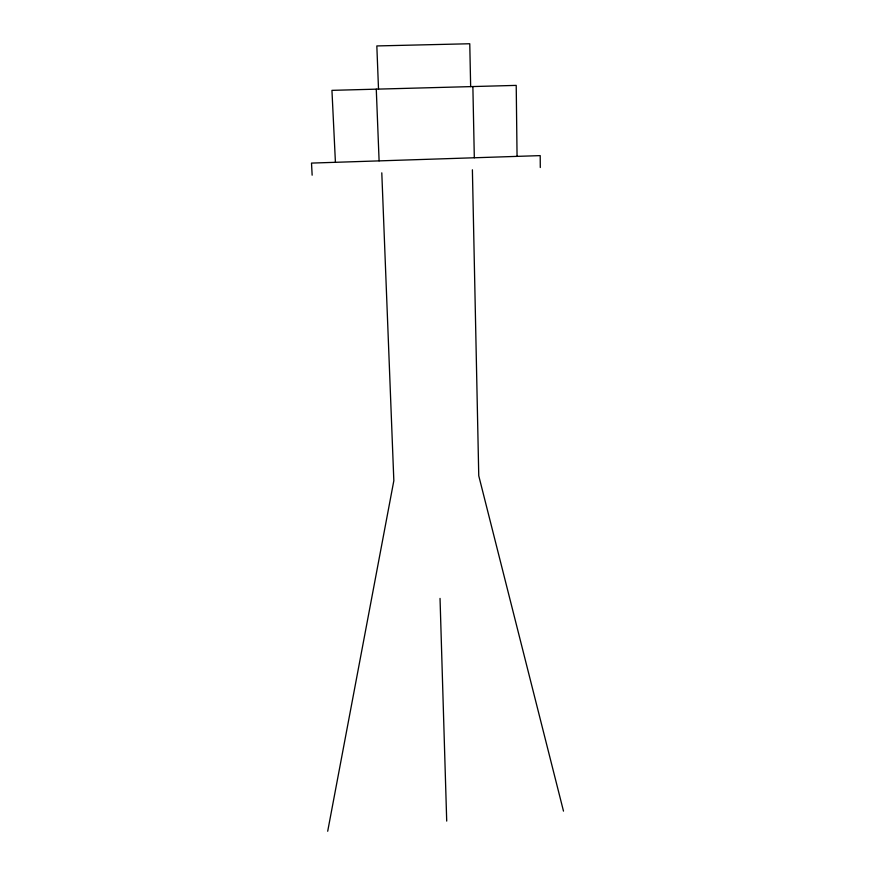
<?xml version="1.0" encoding="UTF-8"?>
<svg xmlns="http://www.w3.org/2000/svg" width="875" height="875" viewBox="0 0 875 875"><rect width="100%" height="100%" fill="white"/><g stroke="black" fill="none" stroke-linecap="round" stroke-linejoin="round"><path stroke-width="1.31" d="M327.698 831.25L393.837 480.703L381.795 172.845M563.489 811.114L478.756 475.77L472.391 169.794M312.145 175.186L311.511 163.089L540.203 155.619L540.291 167.519M335.42 162.302L331.942 90.355L516.217 85.389L517.059 156.373M378.514 89.097L376.83 45.938L469.766 43.75L470.652 86.614M376.272 89.162L379.105 160.88M440.037 598.423L446.709 821.089M472.872 86.559L474.316 157.773"/></g></svg>
